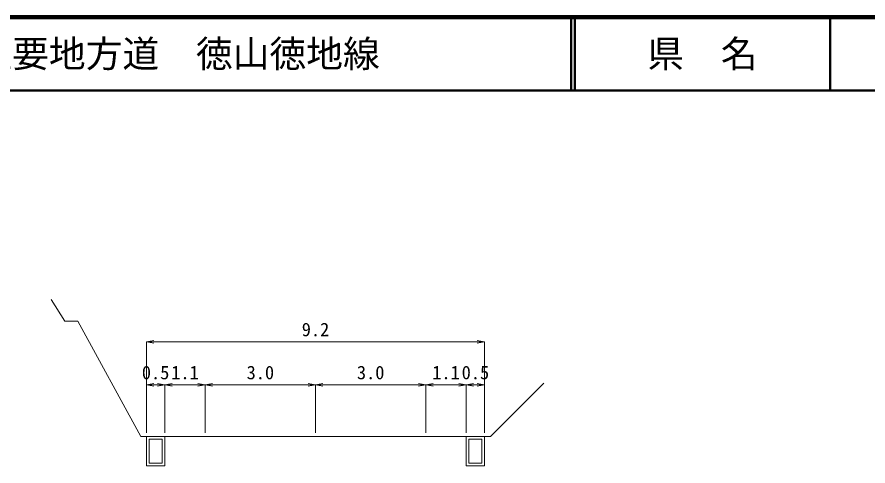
# Model space of a CAD drawing. Units: millimetres at full size, sheet at 1:1000, with parts at other scales. Extents: x 40000 to 680000, y 20000 to 380000.
# Drawn here: x 222400 to 338142, y 318959 to 380000 of the extents above; entities that cross this region are included whole.
import ezdxf
from ezdxf.enums import TextEntityAlignment as Align

# ---------------------------------------------------------------- set-up
doc = ezdxf.new("R2010")
doc.units = ezdxf.units.MM
doc.header["$LTSCALE"] = 1000
for name, color, linetype, lineweight in [('M-BGD', 7, 'Continuous', 13), ('M-STR-HTXT', 7, 'Continuous', 13), ('M-TTL', 2, 'Continuous', 140), ('M-TTL-LINE', 7, 'Continuous', 50)]:
    doc.layers.add(name, color=color, linetype=linetype, lineweight=lineweight)
doc.layers.add('M-TTL-TXT', color=7, linetype='Continuous')
doc.styles.add('ＭＳ ゴシック', font='')
doc.styles.get('ＭＳ ゴシック').set_extended_font_data('MS Gothic')

# ---------------------------------------------------------------- blocks, each defined once
blk = doc.blocks.new('open_arrow')
at = {"color": 0, "linetype": 'Continuous', "lineweight": -2}
blk.add_lwpolyline([(7.5, 1.25), (0, 0), (7.5, -1.25)], dxfattribs=at)

msp = doc.modelspace()

# ---------------------------------------------------------------- linework, layer by layer
at = {"layer": 'M-BGD'}
for p, q in [((239999, 322959), (239999, 318959)), ((242499, 322959), (242499, 318959)), ((283499, 322959), (283499, 318959)), ((285999, 322959), (285999, 318959)), ((240374, 322584), (240374, 319334)), ((240374, 322584), (242124, 322584)), ((242124, 322584), (242124, 319334)), ((283874, 322584), (283874, 319334)), ((283874, 322584), (285624, 322584)), ((285624, 322584), (285624, 319334)), ((239999, 318959), (242499, 318959)), ((240374, 319334), (242124, 319334)), ((283499, 318959), (285999, 318959)), ((283874, 319334), (285624, 319334))]:
    msp.add_line(p, q, dxfattribs=at)
for points in [[(239999, 322959), (239234, 322959), (230655, 338648), (228891, 338648), (227032, 341610)], [(239999, 322959), (242499, 322959), (247999, 322959), (262999, 322959), (277999, 322959), (283499, 322959), (285999, 322959), (286820, 322959), (294062, 330201)]]:
    msp.add_lwpolyline(points, dxfattribs=at)
at = {"layer": 'M-STR-HTXT'}
for p, q in [((239999, 323959), (239999, 335838)), ((285999, 335837), (239999, 335837)), ((285999, 323459), (285999, 335838)), ((239999, 323459), (239999, 329989)), ((239999, 329988), (242499, 329988)), ((242499, 323459), (242499, 329989)), ((242499, 329988), (247999, 329988)), ((247999, 323459), (247999, 329989)), ((247999, 329988), (262999, 329988)), ((262999, 323459), (262999, 329989)), ((262999, 329988), (277999, 329988)), ((277999, 323459), (277999, 329989)), ((277999, 329988), (283499, 329988)), ((283499, 323459), (283499, 329989)), ((283499, 329988), (285999, 329988))]:
    msp.add_line(p, q, dxfattribs=at)
at = {"layer": 'M-TTL'}
msp.add_line((680000, 380000), (40000, 380000), dxfattribs=at)
at = {"layer": 'M-TTL-LINE'}
for p, q in [((297750, 380000), (297750, 370000)), ((298250, 380000), (298250, 370000)), ((333000, 380000), (333000, 370000)), ((40000, 370000), (680000, 370000))]:
    msp.add_line(p, q, dxfattribs=at)

# ---------------------------------------------------------------- block references
at = {"layer": 'M-STR-HTXT', "xscale": 133, "yscale": 133}
for p in [(239999, 335837), (239999, 329988), (242499, 329988), (247999, 329988), (262999, 329988), (277999, 329988), (283499, 329988)]:
    msp.add_blockref('open_arrow', p, dxfattribs=at)
at = {"layer": 'M-STR-HTXT', "xscale": 133, "yscale": 133, "rotation": 180}
for p in [(285999, 335837), (242499, 329988), (247999, 329988), (262999, 329988), (277999, 329988), (283499, 329988), (285999, 329988)]:
    msp.add_blockref('open_arrow', p, dxfattribs=at)

# ---------------------------------------------------------------- texts
at = {"layer": 'M-STR-HTXT', "style": 'ＭＳ ゴシック'}
for s, p in [('9.2', (262999, 336048)), ('0.5', (241249, 330199)), ('1.1', (245249, 330199)), ('3.0', (255499, 330199)), ('3.0', (270499, 330199)), ('1.1', (280749, 330199)), ('0.5', (284749, 330199))]:
    msp.add_text(s, height=1833, dxfattribs=at).set_placement(p, align=Align.BOTTOM_CENTER)
at = {"layer": 'M-TTL-TXT', "style": 'ＭＳ ゴシック'}
msp.add_text('主要地方道\u3000徳山徳地線', height=3666, dxfattribs=at).set_placement((216734, 375000), align=Align.MIDDLE_LEFT)
msp.add_text('県\u3000名', height=3666, dxfattribs=at).set_placement((315625, 375000), align=Align.MIDDLE_CENTER)

doc.saveas('drawing.dxf')
